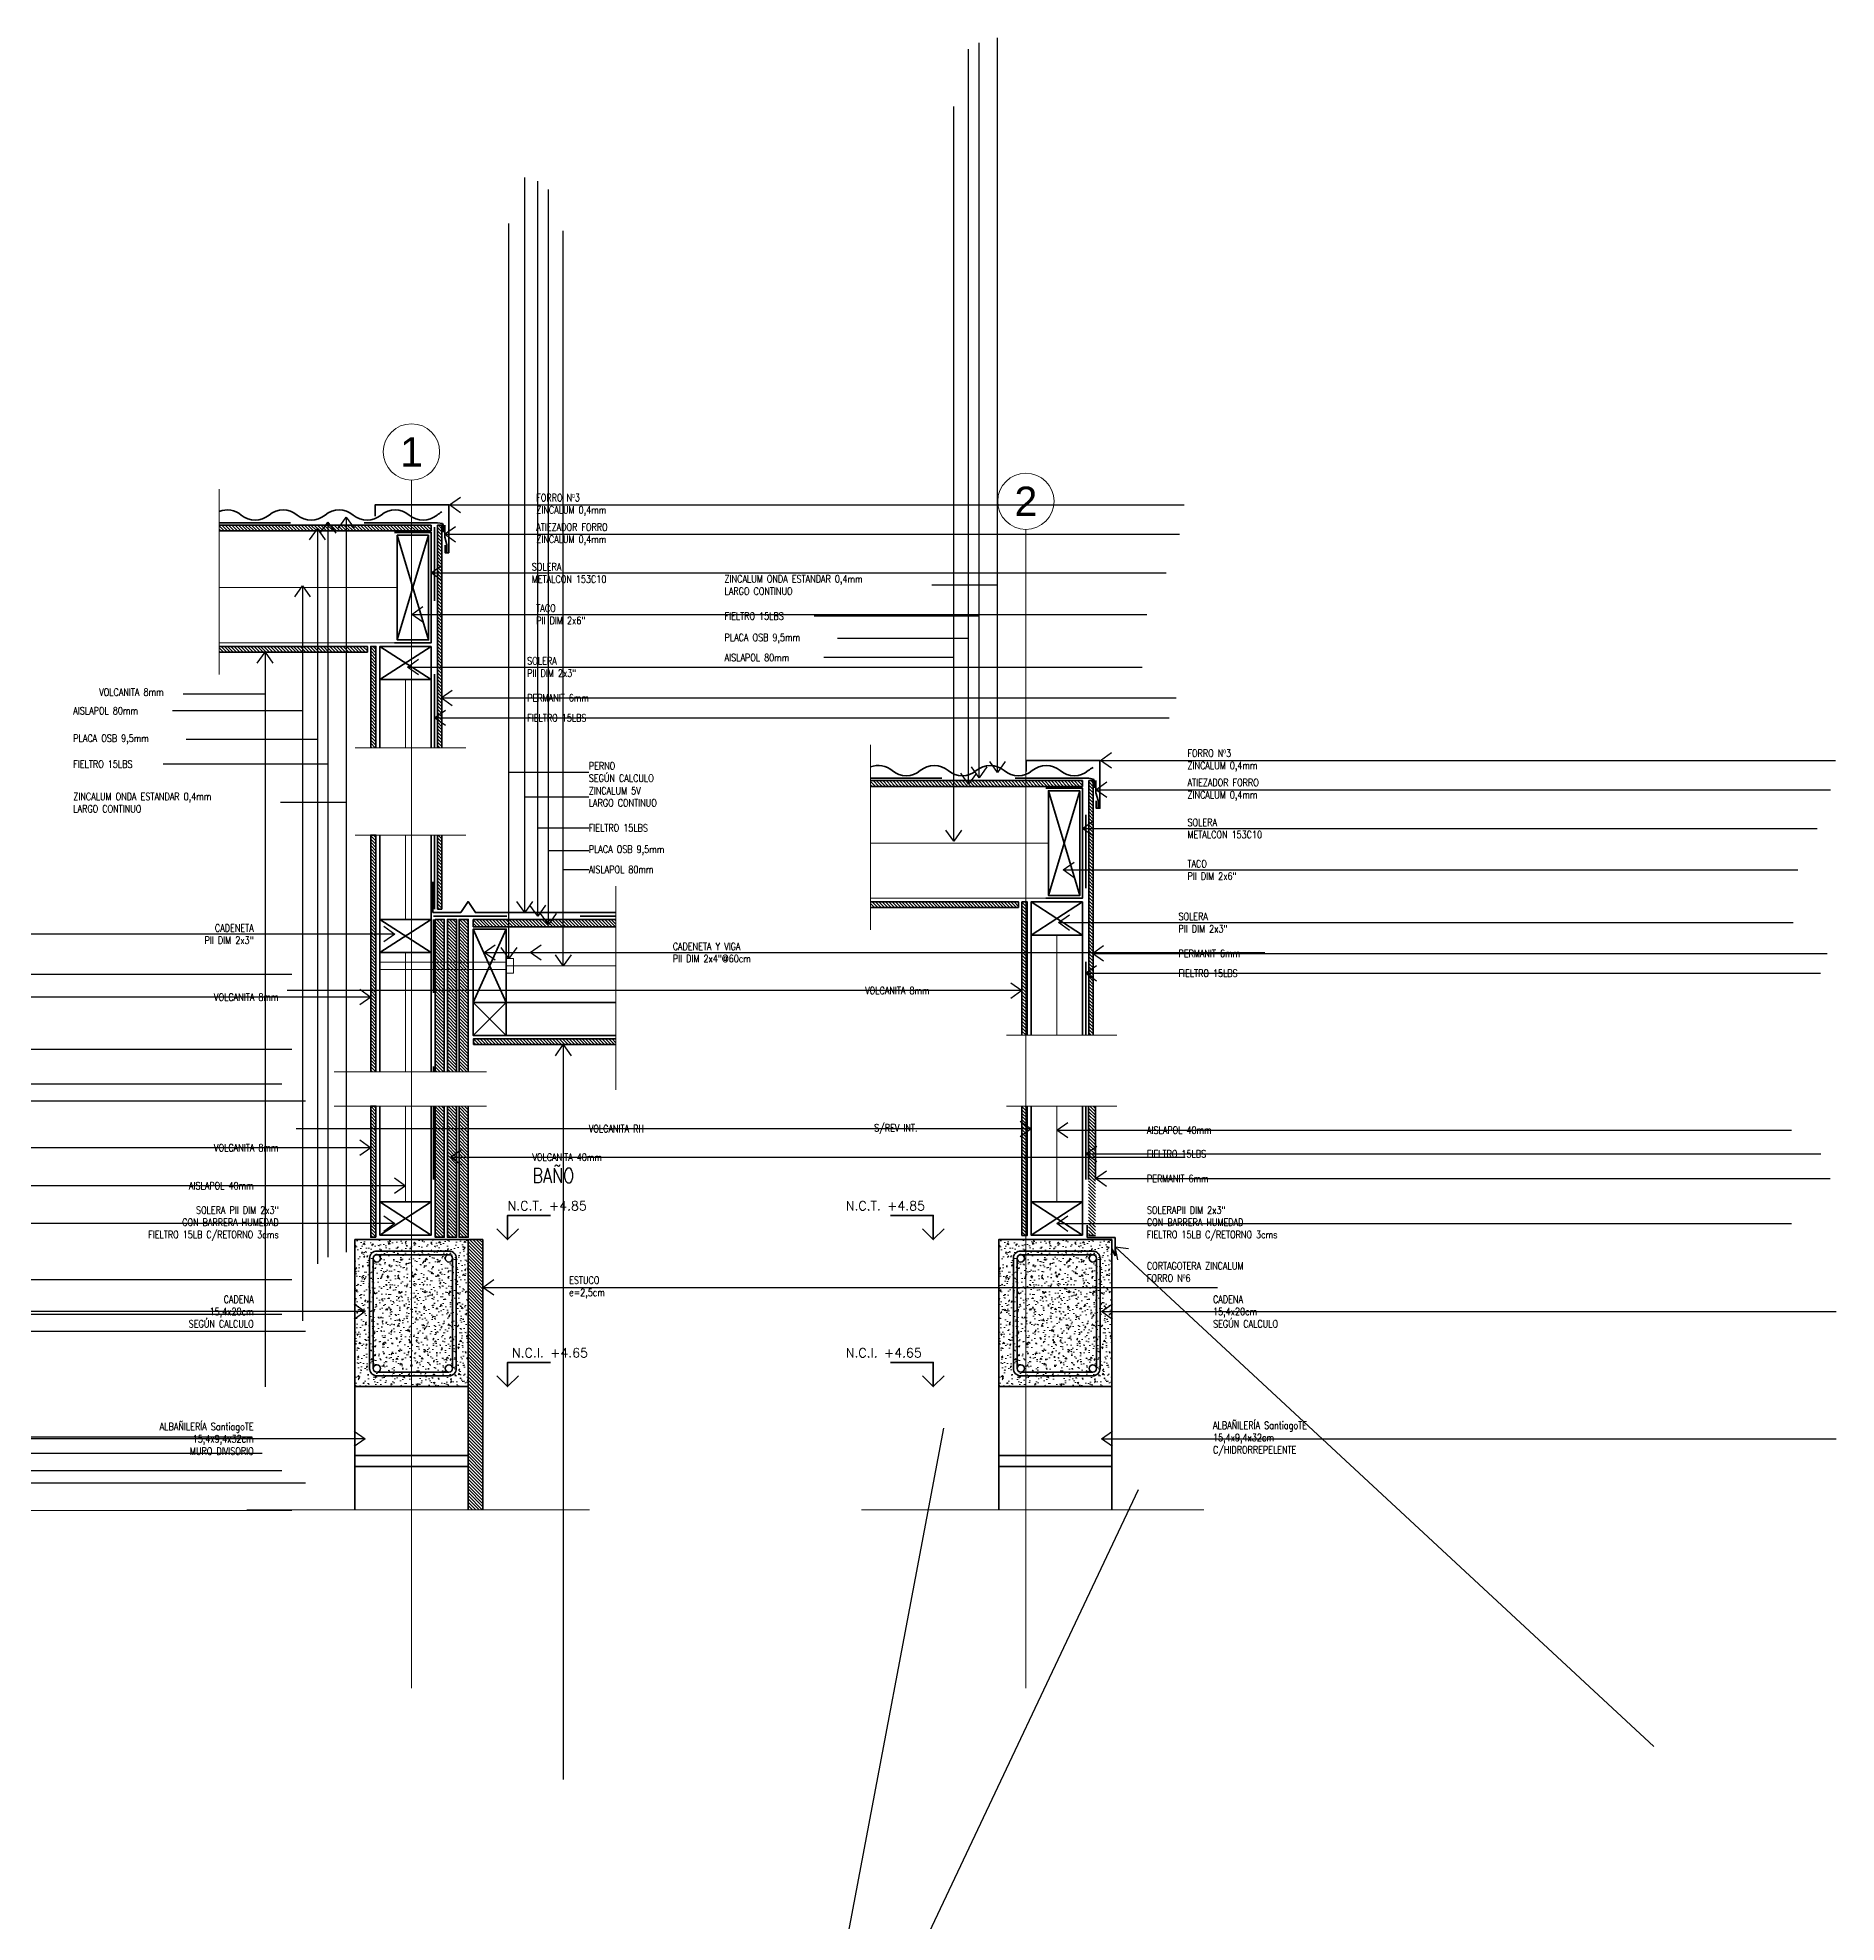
# Model space of a CAD drawing. Header units: metres. Extents: x 72 to 223, y -23 to 139.
# Drawn here: x 165.027 to 167.475, y 135.305 to 137.869 of the extents above; entities that cross this region are included whole.
import ezdxf
from ezdxf.enums import TextEntityAlignment as Align

# ---------------------------------------------------------------- set-up
doc = ezdxf.new("R2010")
doc.units = ezdxf.units.M
doc.header["$LTSCALE"] = 5
doc.header["$MEASUREMENT"] = 0
doc.linetypes.add('HIDDEN', pattern=[0.375, 0.25, -0.125])
doc.layers.get('0').update_dxf_attribs({"color": 30})
for name, color, linetype, lineweight in [('A-ANNO-NOTE', 7, 'Continuous', 35), ('A-ANNO-SYMB', 3, 'Continuous', 18), ('A-DETL-MBND', 3, 'Continuous', 18), ('A-DETL-PATT', 8, 'Continuous', 18), ('A-ELEV-MBE1', 7, 'Continuous', 35), ('A-FLOR-OVHD', 3, 'HIDDEN', 18), ('A-WALL-BATT', 8, 'BATTING', 18), ('A-WALL-FULL', 7, 'Continuous', 35), ('A-WALL-FULL-EXTR', 7, 'Continuous', 35)]:
    doc.layers.add(name, color=color, linetype=linetype, lineweight=lineweight)
doc.styles.add('E-ARIAL', font='arial.ttf')
doc.styles.add('E-ROMANS', font='romans.shx', dxfattribs={"width": 0.8})
doc.linetypes.add('BATTING', pattern='A,0.0001,-0.1,[134,ltypeshp.shx,S=0.1,R=0,X=-0.1,Y=0],-0.2,[134,ltypeshp.shx,S=0.1,R=180,X=0.1,Y=0],-0.1', length=0.4001)
doc.dimstyles.new('E-0005_TICK_18', dxfattribs={"dimscale": 0.001, "dimtxt": 9, "dimasz": 9, "dimexe": 4.5, "dimexo": 3, "dimgap": 4.5, "dimtad": 0, "dimdec": 0, "dimlfac": 1000, "dimzin": 0, "dimdsep": 46, "dimtxsty": 'E-ROMANS', "dimblk": 'OBLIQUE', "dimcen": 4.5, "dimclrd": 256, "dimclre": 256, "dimclrt": 256, "dimadec": 0, "dimazin": 0, "dimtfac": 1, "dimtdec": 0, "dimtmove": 1, "dimatfit": 3, "dimldrblk": 'OPEN90', "dimfxl": 1, "dimtfill": 1, "dimtolj": 1, "dimtzin": 0, "dimarcsym": 0})
pattern_1 = [(135, (-23.2835106, 74.993772), (-0.00224506403, -0.00224506403), [])]
pattern_2 = [(135, (-27.3366415, 104.6923694), (-0.00224506403, -0.00224506403), [])]
pattern_3 = [(135, (-27.451649, 104.6923694), (-0.00224506403, -0.00224506403), [])]
pattern_4 = [(135, (-23.168503, 74.993772), (-0.00224506403, -0.00224506403), [])]

# ---------------------------------------------------------------- blocks, each defined once
blk = doc.blocks.new('_Oblique')
at = {"color": 0, "linetype": 'ByBlock', "lineweight": -2}
blk.add_line((-0.5, -0.5), (0.5, 0.5), dxfattribs=at)
blk = doc.blocks.new('PIE DERECHO 2X3')
blk.add_lwpolyline([(-0.07, 0), (0, 0), (0, -0.045), (-0.07, -0.045), (-0.07, 0)])
at = {"color": 1}
for points in [[(0, 0), (-0.07, -0.045)], [(-0.07, 0), (0, -0.045)]]:
    blk.add_lwpolyline(points, dxfattribs=at)
blk = doc.blocks.new('TAG-EJE')
at = {"linetype": 'Continuous'}
blk.add_circle((0, 0), 0.383, dxfattribs=at)
at = {"style": 'E-ARIAL'}
blk.add_attdef('A', text='', height=0.4, dxfattribs=at).set_placement((0, 0), align=Align.MIDDLE_CENTER)
blk = doc.blocks.new('PIE DERECHO 2X2')
blk.add_lwpolyline([(-0.045, 0), (0, 0), (0, -0.045), (-0.045, -0.045), (-0.045, 0)])
at = {"color": 1}
for points in [[(-0.045, 0), (0, -0.045)], [(0, 0), (-0.045, -0.045)]]:
    blk.add_lwpolyline(points, dxfattribs=at)
blk = doc.blocks.new('NIVEL DS')
for points in [[(0, 0), (0, 0.0659), (0.1163, 0.0659)], [(0.0294, 0.0294), (0, 0), (-0.0294, 0.0294)]]:
    blk.add_lwpolyline(points)
at = {"style": 'E-ROMANS'}
blk.add_attdef('NIVEL', (0, 0.0794), '', height=0.025, dxfattribs=at)

msp = doc.modelspace()

# ---------------------------------------------------------------- hatches: boundary and pattern name
at = {"layer": 'A-DETL-PATT'}
h = msp.add_hatch(dxfattribs=at)
h.set_pattern_fill('LINE', color=256, scale=0.001, angle=135, style=0)
h.set_pattern_definition([(135, (-27.3366415, 104.4700166), (-0.00224506403, -0.00224506403), [])])
h.paths.add_polyline_path([(165.563, 137.2059), (165.2745, 137.2059), (165.2745, 137.1981), (165.563, 137.1981)])
h = msp.add_hatch(dxfattribs=at)
h.set_pattern_fill('LINE', color=256, scale=0.001, angle=135, style=0)
h.set_pattern_definition(pattern_4)
h.paths.add_polyline_path([(165.5775, 137.2059), (165.5715, 137.2059), (165.5715, 136.903), (165.5775, 136.903)])
h = msp.add_hatch(dxfattribs=at)
h.set_pattern_fill('LINE', color=256, scale=0.001, angle=135, style=0)
h.set_pattern_definition(pattern_1)
h.paths.add_polyline_path([(165.2745, 137.0409), (165.2745, 137.0332), (165.476, 137.0332), (165.476, 137.0409)])
h = msp.add_hatch(dxfattribs=at)
h.set_pattern_fill('LINE', color=256, scale=0.001, angle=135, style=0)
h.set_pattern_definition(pattern_1)
h.paths.add_polyline_path([(165.4806, 136.903), (165.4877, 136.903), (165.4877, 137.0409), (165.4806, 137.0409)])
h = msp.add_hatch(dxfattribs=at)
h.set_pattern_fill('LINE', color=256, scale=0.001, angle=135, style=0)
h.set_pattern_definition(pattern_3)
h.paths.add_polyline_path([(166.4492, 136.8582), (166.1607, 136.8582), (166.1607, 136.8504), (166.4492, 136.8504)])
h = msp.add_hatch(dxfattribs=at)
h.set_pattern_fill('LINE', color=256, scale=0.001, angle=135, style=0)
h.set_pattern_definition(pattern_3)
h.paths.add_polyline_path([(166.4637, 136.8582), (166.4577, 136.8582), (166.4577, 136.5118), (166.4637, 136.5118)])
h = msp.add_hatch(dxfattribs=at)
h.set_pattern_fill('LINE', color=256, scale=0.001, angle=135, style=0)
h.set_pattern_definition(pattern_1)
h.paths.add_polyline_path([(165.4806, 136.462), (165.4877, 136.462), (165.4877, 136.7841), (165.4806, 136.7841)])
h = msp.add_hatch(dxfattribs=at)
h.set_pattern_fill('LINE', color=256, scale=0.001, angle=135, style=0)
h.set_pattern_definition(pattern_4)
h.paths.add_polyline_path([(165.5775, 136.7841), (165.5715, 136.7841), (165.5715, 136.6833), (165.5775, 136.6833)])
h = msp.add_hatch(dxfattribs=at)
h.set_pattern_fill('LINE', color=256, scale=0.001, angle=135, style=0)
h.set_pattern_definition([(135, (-22.3972806, 74.6461226), (-0.00224506403, -0.00224506403), [])])
h.paths.add_polyline_path([(166.1607, 136.6932), (166.1607, 136.6855), (166.3623, 136.6855), (166.3623, 136.6932)])
h = msp.add_hatch(dxfattribs=at)
h.set_pattern_fill('LINE', color=256, scale=0.001, angle=135, style=0)
h.set_pattern_definition([(135, (-23.242304, 74.993772), (-0.00224506403, -0.00224506403), [])])
h.paths.add_polyline_path([(166.3668, 136.6932), (166.374, 136.6932), (166.374, 136.5118), (166.3668, 136.5118)])
h = msp.add_hatch(dxfattribs=at)
h.set_pattern_fill('LINE', color=256, scale=0.001, angle=135, style=0)
h.set_pattern_definition(pattern_2)
h.paths.add_polyline_path([(165.5807, 136.6693), (165.5683, 136.6693), (165.5683, 136.462), (165.5807, 136.462)])
h.paths.add_polyline_path([(165.5974, 136.6693), (165.5849, 136.6693), (165.5849, 136.462), (165.5974, 136.462)])
h.paths.add_polyline_path([(165.6134, 136.6693), (165.6009, 136.6693), (165.6009, 136.462), (165.6134, 136.462)])
h = msp.add_hatch(dxfattribs=at)
h.set_pattern_fill('LINE', color=256, scale=0.001, angle=135, style=0)
h.set_pattern_definition(pattern_2)
h.paths.add_polyline_path([(165.8142, 136.5067), (165.6203, 136.5067), (165.6203, 136.499), (165.8142, 136.499)])
h.paths.add_polyline_path([(165.8142, 136.6693), (165.62, 136.6693), (165.62, 136.6593), (165.8142, 136.6593)])
h = msp.add_hatch(dxfattribs=at)
h.set_pattern_fill('LINE', color=256, scale=0.001, angle=135, style=0)
h.set_pattern_definition(pattern_1)
h.paths.add_polyline_path([(165.4806, 136.237), (165.4877, 136.237), (165.4877, 136.4155), (165.4806, 136.4155)])
h = msp.add_hatch(dxfattribs=at)
h.set_pattern_fill('LINE', color=256, scale=0.001, angle=135, style=0)
h.set_pattern_definition(pattern_2)
h.paths.add_polyline_path([(165.5807, 136.4155), (165.5683, 136.4155), (165.5683, 136.237), (165.5807, 136.237)])
h.paths.add_polyline_path([(165.5974, 136.4155), (165.5849, 136.4155), (165.5849, 136.237), (165.5974, 136.237)])
h.paths.add_polyline_path([(165.6134, 136.4155), (165.6009, 136.4155), (165.6009, 136.237), (165.6134, 136.237)])
h = msp.add_hatch(dxfattribs=at)
h.set_pattern_fill('LINE', color=256, scale=0.001, angle=135, style=0)
h.set_pattern_definition([(135, (-23.2685554, 74.993772), (-0.00224506403, -0.00224506403), [])])
h.paths.add_polyline_path([(166.3668, 136.2394), (166.374, 136.2394), (166.374, 136.4155), (166.3668, 136.4155)])
h = msp.add_hatch(dxfattribs=at)
h.set_pattern_fill('LINE', color=256, scale=0.001, angle=135, style=0)
h.set_pattern_definition(pattern_1)
h.paths.add_polyline_path([(166.4668, 136.4155), (166.4574, 136.4155), (166.4574, 136.2394), (166.4668, 136.2394)])
h = msp.add_hatch(dxfattribs=at)
h.set_pattern_fill('AR-CONC', color=256, scale=0.0001, angle=135, style=0)
h.set_pattern_definition([(185, (-25.338057, 105.877596), (-0.0117553379, 0.014009465), [0.001905, -0.020955]), (130, (-25.338057, 105.877596), (-0.0110177007, -0.0160017889), [0.001524, -0.016764]), (235.451, (-25.339036, 105.878764), (-0.0227730237, -0.0019922158), [0.001619, -0.017809]), (181.1842, (-25.341649, 105.874004), (-0.0161953413, 0.0221410243), [0.0028575, -0.0314325]), (231.6356, (-25.342998, 105.87585), (-0.0342826432, -0.0007086144), [0.0024285, -0.0267135]), (126.184, (-25.34165, 105.874004), (-0.0342826385, -0.000708557), [0.002286, -0.025146]), (156, (-25.342547, 105.876698), (-0.0034895268, 0.0179520551), [0.001905, -0.020955]), (101, (-25.342547, 105.876698), (-0.0173941193, -0.0086539927), [0.001524, -0.016764]), (206.4514, (-25.342838, 105.878194), (-0.0208836456, 0.009298004), [0.001619, -0.017809]), (172.5, (-25.3380566, 105.8775965), (-0.00619734137, -0.0057605469), [0, -0.0165608, 0, -0.017018, 0, -0.0168275]), (142.5, (-25.338057, 105.8775965), (-0.01180870003, -0.00235897273), [0, -0.0097028, 0, -0.0161798, 0, -0.0064135]), (102.5, (-25.3340514, 105.873591), (-0.00918261956, 0.0099927863), [0, -0.00635, 0, -0.019812, 0, -0.026289]), (92.5, (-25.332255, 105.871795), (-0.0122722393, 0.00867639044), [0, -0.008255, 0, -0.0131572, 0, -0.018669])])
h.paths.add_polyline_path([(165.592, 136.2082, -1), (165.582, 136.2082, -0.414214), (165.587, 136.2132), (165.489, 136.2132, -0.414214), (165.494, 136.2082, -1), (165.484, 136.2082), (165.484, 136.0584, -1), (165.494, 136.0584, -0.414214), (165.489, 136.0534), (165.587, 136.0534, -0.414214), (165.582, 136.0584, -1), (165.592, 136.0584)], flags=0)
h.paths.add_polyline_path([(165.587, 136.2182), (165.489, 136.2182, 0.414214), (165.479, 136.2082), (165.479, 136.0584, 0.414214), (165.489, 136.0484), (165.587, 136.0484, 0.414214), (165.597, 136.0584), (165.597, 136.2082, 0.414214)], flags=16)
h.paths.add_polyline_path([(165.587, 136.2132, -0.414214), (165.592, 136.2082), (165.592, 136.0584, -0.414214), (165.587, 136.0534), (165.489, 136.0534, -0.414214), (165.484, 136.0584), (165.484, 136.2082, -0.414214), (165.489, 136.2132)], flags=0)
h.paths.add_polyline_path([(165.613, 136.2338), (165.459, 136.2338), (165.459, 136.0338), (165.613, 136.0338)])
h.paths.add_polyline_path([(165.587, 136.2182, -0.414214), (165.597, 136.2082), (165.597, 136.0584, -0.414214), (165.587, 136.0484), (165.489, 136.0484, -0.414214), (165.479, 136.0584), (165.479, 136.2082, -0.414214), (165.489, 136.2182)], flags=0)
h = msp.add_hatch(dxfattribs=at)
h.set_pattern_fill('LINE', color=256, scale=0.001, angle=135, style=0)
h.set_pattern_definition(pattern_2)
h.paths.add_polyline_path([(165.633, 136.2338), (165.613, 136.2338), (165.613, 136.0338), (165.613, 135.866), (165.633, 135.866)])
h = msp.add_hatch(dxfattribs=at)
h.set_pattern_fill('AR-CONC', color=256, scale=0.0001, angle=135, style=0)
h.set_pattern_definition([(185, (-24.461827, 105.877596), (-0.0117553379, 0.014009465), [0.001905, -0.020955]), (130, (-24.461827, 105.877596), (-0.0110177007, -0.0160017889), [0.001524, -0.016764]), (235.451, (-24.462806, 105.878764), (-0.0227730237, -0.0019922158), [0.001619, -0.017809]), (181.1842, (-24.465419, 105.874004), (-0.0161953413, 0.0221410243), [0.0028575, -0.0314325]), (231.6356, (-24.466768, 105.87585), (-0.0342826432, -0.0007086144), [0.0024285, -0.0267135]), (126.184, (-24.46542, 105.874004), (-0.0342826385, -0.000708557), [0.002286, -0.025146]), (156, (-24.466317, 105.876698), (-0.0034895268, 0.0179520551), [0.001905, -0.020955]), (101, (-24.466317, 105.876698), (-0.0173941193, -0.0086539927), [0.001524, -0.016764]), (206.4514, (-24.466608, 105.878194), (-0.0208836456, 0.009298004), [0.001619, -0.017809]), (172.5, (-24.4618266, 105.8775965), (-0.00619734137, -0.0057605469), [0, -0.0165608, 0, -0.017018, 0, -0.0168275]), (142.5, (-24.461827, 105.8775965), (-0.01180870003, -0.00235897273), [0, -0.0097028, 0, -0.0161798, 0, -0.0064135]), (102.5, (-24.4578214, 105.873591), (-0.00918261956, 0.0099927863), [0, -0.00635, 0, -0.019812, 0, -0.026289]), (92.5, (-24.456025, 105.871795), (-0.0122722393, 0.00867639044), [0, -0.008255, 0, -0.0131572, 0, -0.018669])])
h.paths.add_polyline_path([(166.4682, 136.2082, -1), (166.4582, 136.2082, -0.414214), (166.4632, 136.2132), (166.3652, 136.2132, -0.414214), (166.3702, 136.2082, -1), (166.3602, 136.2082), (166.3602, 136.0584, -1), (166.3702, 136.0584, -0.414214), (166.3652, 136.0534), (166.4632, 136.0534, -0.414214), (166.4582, 136.0584, -1), (166.4682, 136.0584)], flags=0)
h.paths.add_polyline_path([(166.4632, 136.2182), (166.3652, 136.2182, 0.414214), (166.3552, 136.2082), (166.3552, 136.0584, 0.414214), (166.3652, 136.0484), (166.4632, 136.0484, 0.414214), (166.4732, 136.0584), (166.4732, 136.2082, 0.414214)], flags=16)
h.paths.add_polyline_path([(166.4632, 136.2132, -0.414214), (166.4682, 136.2082), (166.4682, 136.0584, -0.414214), (166.4632, 136.0534), (166.3652, 136.0534, -0.414214), (166.3602, 136.0584), (166.3602, 136.2082, -0.414214), (166.3652, 136.2132)], flags=0)
h.paths.add_polyline_path([(166.4892, 136.2338), (166.3352, 136.2338), (166.3352, 136.0338), (166.4892, 136.0338)])
h.paths.add_polyline_path([(166.4632, 136.2182, -0.414214), (166.4732, 136.2082), (166.4732, 136.0584, -0.414214), (166.4632, 136.0484), (166.3652, 136.0484, -0.414214), (166.3552, 136.0584), (166.3552, 136.2082, -0.414214), (166.3652, 136.2182)], flags=0)

# ---------------------------------------------------------------- linework, layer by layer
at = {"layer": 'A-ANNO-SYMB'}
for points in [[(165.536, 137.2672), (165.536, 135.6236)], [(166.3722, 137.2), (166.3722, 135.6236)]]:
    msp.add_lwpolyline(points, dxfattribs=at)
at = {"layer": 'A-DETL-MBND'}
for p, q in [((165.513, 137.0459), (165.2745, 137.0459)), ((166.3992, 136.6982), (166.1607, 136.6982))]:
    msp.add_line(p, q, dxfattribs=at)
at = {"layer": 'A-ELEV-MBE1'}
for p, q in [((165.493, 136.903), (165.493, 136.9959)), ((165.563, 136.903), (165.563, 136.9959)), ((165.493, 136.6693), (165.493, 136.7841)), ((165.563, 136.6693), (165.563, 136.7841)), ((166.3792, 136.5118), (166.3792, 136.6482)), ((166.4492, 136.5118), (166.4492, 136.6482)), ((165.493, 136.6243), (165.493, 136.462)), ((165.563, 136.6243), (165.563, 136.462)), ((165.665, 136.5563), (165.8142, 136.5563)), ((165.665, 136.5113), (165.8142, 136.5113)), ((165.493, 136.4155), (165.493, 136.285)), ((165.563, 136.4155), (165.563, 136.285)), ((166.3792, 136.4155), (166.3792, 136.285)), ((166.4492, 136.4155), (166.4492, 136.285))]:
    msp.add_line(p, q, dxfattribs=at)
for points in [[(165.597, 136.2082), (165.597, 136.0584, -0.414214), (165.587, 136.0484), (165.489, 136.0484, -0.414214), (165.479, 136.0584), (165.479, 136.2082, -0.414214), (165.489, 136.2182), (165.587, 136.2182, -0.414214)], [(166.4732, 136.2082), (166.4732, 136.0584, -0.414214), (166.4632, 136.0484), (166.3652, 136.0484, -0.414214), (166.3552, 136.0584), (166.3552, 136.2082, -0.414214), (166.3652, 136.2182), (166.4632, 136.2182, -0.414214)], [(165.592, 136.2082), (165.592, 136.0584, -0.414214), (165.587, 136.0534), (165.489, 136.0534, -0.414214), (165.484, 136.0584), (165.484, 136.2082, -0.414214), (165.489, 136.2132), (165.587, 136.2132, -0.414214)], [(166.4682, 136.2082), (166.4682, 136.0584, -0.414214), (166.4632, 136.0534), (166.3652, 136.0534, -0.414214), (166.3602, 136.0584), (166.3602, 136.2082, -0.414214), (166.3652, 136.2132), (166.4632, 136.2132, -0.414214)]]:
    msp.add_lwpolyline(points, format="xyb", close=True, dxfattribs=at)
for centre in [(165.489, 136.2082), (165.587, 136.2082), (166.3652, 136.2082), (166.4632, 136.2082), (165.489, 136.0584), (165.587, 136.0584), (166.3652, 136.0584), (166.4632, 136.0584)]:
    msp.add_circle(centre, 0.005, dxfattribs=at)
at = {"layer": 'A-FLOR-OVHD'}
for p, q in [((165.4595, 136.903), (165.6099, 136.903)), ((165.4595, 136.7841), (165.6099, 136.7841)), ((165.675, 136.5963), (165.665, 136.5963)), ((166.3457, 136.5118), (166.4961, 136.5118))]:
    msp.add_line(p, q, dxfattribs=at)
for points in [[(165.2745, 137.2547), (165.2745, 137.0028)], [(166.1607, 136.9071), (166.1607, 136.6551)], [(165.8142, 136.7146), (165.8142, 136.4375)], [(165.665, 136.6113), (165.493, 136.6113)], [(165.665, 136.6013), (165.493, 136.6013)], [(165.665, 136.5963), (165.665, 136.6163), (165.675, 136.6163), (165.675, 136.5963)], [(165.431, 136.462), (165.6381, 136.462)], [(165.431, 136.4155), (165.6381, 136.4155)], [(166.3457, 136.4155), (166.4961, 136.4155)], [(165.3121, 135.866), (165.7781, 135.866)], [(166.1484, 135.866), (166.6143, 135.866)]]:
    msp.add_lwpolyline(points, dxfattribs=at)
at = {"layer": 'A-WALL-BATT', "ltscale": 0.018}
for p, q in [((165.5166, 137.1209), (165.2745, 137.1209)), ((165.528, 136.9959), (165.528, 136.903)), ((165.528, 136.7841), (165.528, 136.6693)), ((166.4028, 136.7732), (166.1607, 136.7732)), ((166.4142, 136.6482), (166.4142, 136.5118)), ((165.528, 136.6243), (165.528, 136.462)), ((165.665, 136.6063), (165.8142, 136.6063)), ((165.528, 136.4155), (165.528, 136.285)), ((166.4142, 136.4155), (166.4142, 136.285))]:
    msp.add_line(p, q, dxfattribs=at)
at = {"layer": 'A-WALL-FULL'}
for points in [[(165.4865, 137.2183), (165.4865, 137.2333), (165.5767, 137.2333), (165.5867, 137.2333), (165.5867, 137.1984), (165.5867, 137.1684), (165.5817, 137.1684), (165.5817, 137.1784)], [(165.513, 137.0459), (165.563, 137.0459), (165.563, 137.1959), (165.513, 137.1959)], [(165.5842, 137.1695), (165.5842, 137.179), (165.5812, 137.1894), (165.5812, 137.2059)], [(166.3727, 136.8706), (166.3727, 136.8856), (166.4629, 136.8856), (166.4729, 136.8856), (166.4729, 136.8507), (166.4729, 136.8207), (166.4679, 136.8207), (166.4679, 136.8307)], [(166.4704, 136.8219), (166.4704, 136.8314), (166.4675, 136.8418), (166.4675, 136.8582)], [(166.3992, 136.6982), (166.4492, 136.6982), (166.4492, 136.8482), (166.3992, 136.8482)], [(165.5651, 136.6787), (165.5651, 136.7205)], [(165.5651, 136.6787), (165.6031, 136.6787), (165.6131, 136.6937), (165.6231, 136.6787), (165.8142, 136.6787)]]:
    msp.add_lwpolyline(points, dxfattribs=at)
for points in [[(165.613, 136.2338), (165.459, 136.2338), (165.459, 136.0338), (165.613, 136.0338)], [(166.4892, 136.2338), (166.3352, 136.2338), (166.3352, 136.0338), (166.4892, 136.0338)]]:
    msp.add_lwpolyline(points, close=True, dxfattribs=at)
at = {"layer": 'A-WALL-FULL-EXTR', "linetype": 'HIDDEN', "ltscale": 0.05}
for p, q in [((165.5715, 137.2092), (165.2745, 137.2092)), ((166.4577, 136.8616), (166.1607, 136.8616)), ((165.5658, 136.6738), (165.8142, 136.6738)), ((165.5658, 136.6693), (165.5658, 136.462)), ((165.5658, 136.4155), (165.5658, 136.2338)), ((166.4539, 136.4155), (166.4539, 136.2394)), ((166.4574, 136.4155), (166.4574, 136.2394)), ((166.4668, 136.4155), (166.4668, 136.2394)), ((166.4668, 136.2394), (166.4574, 136.2394))]:
    msp.add_line(p, q, dxfattribs=at)
at = {"layer": 'A-WALL-FULL-EXTR'}
for p, q in [((165.563, 137.2059), (165.2745, 137.2059)), ((165.563, 137.1981), (165.2745, 137.1981)), ((165.563, 137.1981), (165.563, 137.2059)), ((165.5715, 137.2059), (165.5775, 137.2059)), ((165.5715, 137.2059), (165.5715, 136.903)), ((165.5775, 136.903), (165.5775, 137.2059)), ((165.476, 137.0332), (165.2745, 137.0332)), ((166.4492, 136.8582), (166.1607, 136.8582)), ((166.4492, 136.8504), (166.4492, 136.8582)), ((166.4577, 136.8582), (166.4637, 136.8582)), ((166.4577, 136.8582), (166.4577, 136.5118)), ((166.4637, 136.5118), (166.4637, 136.8582)), ((166.4492, 136.8504), (166.1607, 136.8504)), ((165.5715, 136.7841), (165.5715, 136.6833)), ((165.5775, 136.6833), (165.5775, 136.7841)), ((165.5775, 136.6833), (165.5715, 136.6833)), ((166.3623, 136.6855), (166.1607, 136.6855)), ((165.62, 136.6693), (165.8142, 136.6693)), ((165.62, 136.6593), (165.62, 136.6693)), ((165.62, 136.6593), (165.8142, 136.6593)), ((165.6203, 136.499), (165.8142, 136.499)), ((165.633, 136.2338), (165.613, 136.2338)), ((165.633, 135.866), (165.633, 136.2338)), ((165.459, 135.866), (165.459, 136.0338)), ((165.613, 135.866), (165.613, 136.0338)), ((166.3352, 135.866), (166.3352, 136.0338)), ((166.4892, 135.866), (166.4892, 136.0338)), ((165.613, 135.9398), (165.459, 135.9398)), ((166.4892, 135.9398), (166.3352, 135.9398)), ((165.613, 135.9248), (165.459, 135.9248)), ((166.4892, 135.9248), (166.3352, 135.9248))]:
    msp.add_line(p, q, dxfattribs=at)
for points in [[(165.2745, 137.2246, -0.274246), (165.3042, 137.2196, 0.366629), (165.3423, 137.2196, -0.366754), (165.3804, 137.2196, 0.366629), (165.4185, 137.2196, -0.366754), (165.4566, 137.2196, 0.366629), (165.4947, 137.2196, -0.366754), (165.5328, 137.2196, 0.366629), (165.5709, 137.2196, -0.066982), (165.5775, 137.2238)], [(166.1607, 136.8769, -0.274246), (166.1904, 136.8719, 0.366629), (166.2285, 136.8719, -0.366754), (166.2666, 136.8719, 0.366629), (166.3047, 136.8719, -0.366754), (166.3428, 136.8719, 0.366629), (166.3809, 136.8719, -0.366754), (166.419, 136.8719, 0.366629), (166.4571, 136.8719, -0.066982), (166.4637, 136.8761)]]:
    msp.add_lwpolyline(points, format="xyb", dxfattribs=at)
for points in [[(165.5594, 137.1921), (165.5594, 137.0496), (165.5166, 137.0496), (165.5166, 137.1921), (165.5594, 137.1921)], [(165.5166, 137.1921), (165.5594, 137.0496)], [(165.5166, 137.0496), (165.5594, 137.1921)], [(165.476, 137.0332), (165.476, 137.0409), (165.2745, 137.0409)], [(165.4877, 136.903), (165.4877, 137.0409), (165.4806, 137.0409), (165.4806, 136.903)], [(166.4456, 136.8445), (166.4456, 136.702), (166.4028, 136.702), (166.4028, 136.8445), (166.4456, 136.8445)], [(166.4028, 136.8445), (166.4456, 136.702)], [(166.4028, 136.702), (166.4456, 136.8445)], [(165.4877, 136.462), (165.4877, 136.7841), (165.4806, 136.7841), (165.4806, 136.462)], [(166.3623, 136.6855), (166.3623, 136.6932), (166.1607, 136.6932)], [(166.374, 136.5118), (166.374, 136.6932), (166.3668, 136.6932), (166.3668, 136.5118)], [(165.5683, 136.462), (165.5683, 136.6693), (165.5807, 136.6693), (165.5807, 136.462)], [(165.5849, 136.462), (165.5849, 136.6693), (165.5974, 136.6693), (165.5974, 136.462)], [(165.6009, 136.462), (165.6009, 136.6693), (165.6134, 136.6693), (165.6134, 136.462)], [(165.665, 136.5563), (165.665, 136.6563), (165.62, 136.6563), (165.62, 136.5563), (165.665, 136.5563)], [(165.665, 136.6563), (165.62, 136.5563)], [(165.62, 136.6563), (165.665, 136.5563)], [(165.6203, 136.499), (165.6203, 136.5067), (165.8142, 136.5067)], [(165.4877, 136.237), (165.4877, 136.4155), (165.4806, 136.4155), (165.4806, 136.237), (165.4877, 136.237)], [(165.5807, 136.4155), (165.5807, 136.237), (165.5683, 136.237), (165.5683, 136.4155)], [(165.5974, 136.4155), (165.5974, 136.237), (165.5849, 136.237), (165.5849, 136.4155)], [(165.6134, 136.4155), (165.6134, 136.237), (165.6009, 136.237), (165.6009, 136.4155)], [(166.374, 136.4155), (166.374, 136.2394), (166.3668, 136.2394), (166.3668, 136.4155)]]:
    msp.add_lwpolyline(points, dxfattribs=at)
at = {"layer": 'A-WALL-FULL-EXTR', "linetype": 'HIDDEN', "ltscale": 0.05}
for points in [[(165.5675, 136.903), (165.5675, 137.2059)], [(165.5715, 137.2092), (165.5781, 137.208), (165.5791, 137.2059), (165.5796, 137.2026), (165.5796, 137.1961)], [(166.4537, 136.5118), (166.4537, 136.8582)], [(166.4577, 136.8616), (166.4643, 136.8604), (166.4653, 136.8583), (166.4658, 136.8549), (166.4658, 136.8484)], [(165.5675, 136.6833), (165.5675, 136.7841)], [(166.4554, 136.2535), (166.4554, 136.2365), (166.4936, 136.2365), (166.4936, 136.2115), (166.4892, 136.2218)]]:
    msp.add_lwpolyline(points, dxfattribs=at)

# ---------------------------------------------------------------- block references
at = {"layer": 'A-ANNO-NOTE', "xscale": 0.5, "yscale": 0.5, "zscale": 0.5}
msp.add_blockref('NIVEL DS', (165.6669, 136.2338), dxfattribs=at).add_auto_attribs({'NIVEL': 'N.C.T. +4.85'})
at = {"layer": 'A-ANNO-NOTE'}
ref = msp.add_blockref('NIVEL DS', (166.2461, 136.2338), dxfattribs=dict(at, xscale=-0.5, yscale=0.5, zscale=0.5))
ref.add_attrib('NIVEL', 'N.C.T. +4.85', (166.1271, 136.2735), dxfattribs={"layer": '0', "height": 0.0125, "style": 'E-ROMANS'})
ref = msp.add_blockref('NIVEL DS', (165.6669, 136.0338), dxfattribs=dict(at, xscale=0.5, yscale=0.5, zscale=0.5))
ref.add_attrib('NIVEL', 'N.C.I. +4.65', (165.6728, 136.0735), dxfattribs={"layer": '0', "height": 0.0125, "style": 'E-ROMANS'})
ref = msp.add_blockref('NIVEL DS', (166.2461, 136.0338), dxfattribs=dict(at, xscale=-0.5, yscale=0.5, zscale=0.5))
ref.add_attrib('NIVEL', 'N.C.I. +4.65', (166.1271, 136.0735), dxfattribs={"layer": '0', "height": 0.0125, "style": 'E-ROMANS'})
at = {"layer": 'A-ANNO-SYMB', "xscale": 0.09999999999999432, "yscale": 0.09999999999999432, "zscale": 0.09999999999999432}
for p, values in [((165.536, 137.3055), {'A': '1'}), ((166.3722, 137.2383), {'A': '2'})]:
    msp.add_blockref('TAG-EJE', p, dxfattribs=at).add_auto_attribs(values)
at = {"layer": 'A-WALL-FULL-EXTR', "xscale": -1}
for p in [(165.493, 137.0409), (166.3792, 136.6932)]:
    msp.add_blockref('PIE DERECHO 2X3', p, dxfattribs=at)
at = {"layer": 'A-WALL-FULL-EXTR'}
for name, p in [('PIE DERECHO 2X3', (165.563, 136.6693)), ('PIE DERECHO 2X2', (165.665, 136.5563)), ('PIE DERECHO 2X3', (165.563, 136.285)), ('PIE DERECHO 2X3', (166.4492, 136.285))]:
    msp.add_blockref(name, p, dxfattribs=at)

# ---------------------------------------------------------------- texts
at = {"layer": 'A-ANNO-NOTE', "style": 'E-ROMANS'}
for s, insert, char_height, attachment_point in [('FORRO Nº3\\PZINCALUM 0,4mm', (165.7059, 137.2334), 0.01, 4), ('ATIEZADOR FORRO\\PZINCALUM 0,4mm', (165.7059, 137.1934), 0.01, 4), ('SOLERA\\PMETALCON 153C10', (165.6998, 137.1408), 0.01, 4), ('ZINCALUM ONDA ESTANDAR 0,4mm\\PLARGO CONTINUO', (165.9621, 137.1244), 0.01, 4), ('TACO\\PPII DIM 2x6"', (165.7059, 137.0844), 0.01, 4), ('FIELTRO 15LBS', (165.9621, 137.0822), 0.01, 4), ('PLACA OSB 9,5mm', (165.9621, 137.0516), 0.01, 4), ('SOLERA \\PPII DIM 2x3"', (165.6935, 137.0128), 0.01, 4), ('AISLAPOL 80mm', (165.9621, 137.0256), 0.01, 4), ('VOLCANITA 8mm', (165.1988, 136.9787), 0.01, 6), ('AISLAPOL 80mm', (165.0758, 136.9534), 0.01, 4), ('PERMANIT 6mm', (165.6935, 136.9708), 0.01, 4), ('FIELTRO 15LBS', (165.6935, 136.9437), 0.01, 4), ('PLACA OSB 9,5mm', (165.0758, 136.9143), 0.01, 4), ('FIELTRO 15LBS', (165.0758, 136.8808), 0.01, 4), ('PERNO\\PSEGÚN CALCULO', (165.7773, 136.8699), 0.01, 4), ('FORRO Nº3\\PZINCALUM 0,4mm', (166.5921, 136.8857), 0.01, 4), ('ATIEZADOR FORRO\\PZINCALUM 0,4mm', (166.5921, 136.8458), 0.01, 4), ('ZINCALUM ONDA ESTANDAR 0,4mm\\PLARGO CONTINUO', (165.0758, 136.8283), 0.01, 4), ('ZINCALUM 5V\\PLARGO CONTINUO', (165.7773, 136.8362), 0.01, 4), ('SOLERA\\PMETALCON 153C10', (166.5921, 136.7931), 0.01, 4), ('FIELTRO 15LBS', (165.7773, 136.7939), 0.01, 4), ('PLACA OSB 9,5mm', (165.7773, 136.7633), 0.01, 4), ('AISLAPOL 80mm', (165.7773, 136.7373), 0.01, 4), ('TACO\\PPII DIM 2x6"', (166.5921, 136.7368), 0.01, 4), ('SOLERA \\PPII DIM 2x3"', (166.5798, 136.6651), 0.01, 4), ('CADENETA\\PPII DIM 2x3"', (165.3213, 136.6494), 0.01, 6), ('CADENETA Y VIGA\\PPII DIM 2x4"@60cm', (165.8916, 136.6244), 0.01, 4), ('PERMANIT 6mm', (166.5798, 136.6232), 0.01, 4), ('FIELTRO 15LBS', (166.5798, 136.5961), 0.01, 4), ('VOLCANITA 8mm', (166.2412, 136.5725), 0.01, 6), ('VOLCANITA 8mm', (165.3551, 136.5637), 0.01, 6), ('VOLCANITA RH', (165.7773, 136.3847), 0.01, 4), ('S/REV INT.', (166.2247, 136.3843), 0.01, 6), ('AISLAPOL 40mm', (166.5369, 136.3827), 0.01, 4), ('VOLCANITA 8mm', (165.3551, 136.3588), 0.01, 6), ('VOLCANITA 40mm', (165.7006, 136.3458), 0.01, 4), ('FIELTRO 15LBS', (166.5369, 136.3503), 0.01, 4), ('BAÑO', (165.7006, 136.3208), 0.02, 4), ('PERMANIT 6mm', (166.5369, 136.3168), 0.01, 4), ('AISLAPOL 40mm', (165.3213, 136.3071), 0.01, 6), ('SOLERA PII DIM 2x3"\\PCON BARRERA HUMEDAD\\PFIELTRO 15LB C/RETORNO 3cms', (165.3553, 136.2556), 0.01, 6), ('CORTAGOTERA ZINCALUM\\PFORRO Nº6', (166.5369, 136.1896), 0.01, 4), ('ESTUCO\\Pe=2,5cm', (165.7506, 136.1687), 0.01, 4), ('CADENA\\P15,4x20cm\\PSEGÚN CALCULO', (165.3213, 136.1358), 0.01, 6), ('CADENA\\P15,4x20cm\\PSEGÚN CALCULO', (166.6269, 136.1358), 0.01, 4), ('ALBAÑILERÍA SantiagoTE\\P15,4x9,4x32cm\\PMURO DIVISORIO', (165.3213, 135.9627), 0.01, 6), ('ALBAÑILERÍA SantiagoTE\\P15,4x9,4x32cm\\PC/HIDRORREPELENTE', (166.6269, 135.9627), 0.01, 4)]:
    msp.add_mtext(s, dxfattribs=dict(at, insert=insert, char_height=char_height, attachment_point=attachment_point))
at = {"layer": 'A-ANNO-NOTE', "insert": (166.5369, 136.2556), "char_height": 0.01, "attachment_point": 4, "rotation": 0, "style": 'E-ROMANS'}
msp.add_mtext('SOLERAPII DIM 2x3"\\PCON BARRERA HUMEDAD\\PFIELTRO 15LB C/RETORNO 3cms', dxfattribs=at)

# ---------------------------------------------------------------- leaders
at = {"layer": 'A-ANNO-NOTE'}
for points in [[(166.3086, 136.8621), (166.3086, 137.0822), (166.0842, 137.0822)], [(166.3335, 136.8691), (166.3335, 137.1244), (166.2441, 137.1244)], [(166.2942, 136.8534), (166.2942, 137.0516), (166.1158, 137.0516)], [(166.2739, 136.7757), (166.2739, 137.0256), (166.097, 137.0256)], [(165.6901, 136.6787), (165.6901, 136.8362), (165.7773, 136.8362)], [(165.7079, 136.6738), (165.7079, 136.7939), (165.7773, 136.7939)], [(165.7223, 136.6625), (165.7223, 136.7633), (165.7773, 136.7633)], [(165.6687, 136.6163), (165.6687, 136.8699), (165.7773, 136.8699)], [(165.7426, 136.6063), (165.7426, 136.7373), (165.7773, 136.7373)], [(165.5877, 137.2334), (165.6613, 137.2334), (165.6998, 137.2334)], [(165.4473, 137.2168), (165.4473, 136.8283), (165.3579, 136.8283)], [(165.4224, 137.2098), (165.4224, 136.8808), (165.198, 136.8808)], [(165.408, 137.201), (165.408, 136.9143), (165.2296, 136.9143)], [(165.5811, 137.1934), (165.6613, 137.1934), (165.6998, 137.1934)], [(165.5629, 137.1408), (165.6613, 137.1408), (165.6998, 137.1408)], [(165.3877, 137.1233), (165.3877, 136.9534), (165.2107, 136.9534)], [(165.5367, 137.0844), (165.6613, 137.0844), (165.6998, 137.0844)], [(165.3367, 137.0332), (165.3367, 136.9759), (165.2252, 136.9759)], [(165.5304, 137.0128), (165.6404, 137.0128), (165.6816, 137.0128)], [(165.5766, 136.9708), (165.6404, 136.9708), (165.6816, 136.9708)], [(165.5673, 136.9437), (165.6404, 136.9437), (165.6816, 136.9437)], [(166.4739, 136.8857), (166.5475, 136.8857), (166.586, 136.8857)], [(166.4673, 136.8458), (166.5475, 136.8458), (166.586, 136.8458)], [(166.4491, 136.7931), (166.5475, 136.7931), (166.586, 136.7931)], [(166.4229, 136.7368), (166.5475, 136.7368), (166.586, 136.7368)], [(165.5133, 136.6494), (165.3615, 136.6494)], [(166.4166, 136.6651), (166.5267, 136.6651), (166.5678, 136.6651)], [(165.6348, 136.6244), (165.7515, 136.6244), (165.8515, 136.6244)], [(165.6975, 136.6244), (165.7515, 136.6244), (165.8515, 136.6244)], [(166.4628, 136.6232), (166.5267, 136.6232), (166.5678, 136.6232)], [(164.373, 136.5949), (164.494, 136.5949), (164.5351, 136.5949)], [(166.4535, 136.5961), (166.5267, 136.5961), (166.5678, 136.5961)], [(165.4806, 136.5637), (165.3785, 136.5637), (165.3615, 136.5637)], [(166.3667, 136.5725), (166.2646, 136.5725), (166.2476, 136.5725)], [(164.373, 136.4927), (164.494, 136.4927), (164.5351, 136.4927)], [(165.7426, 136.499), (165.7426, 136.3847), (165.7773, 136.3847)], [(164.3595, 136.4459), (164.494, 136.4459), (164.5351, 136.4459)], [(164.392, 136.4226), (164.494, 136.4226), (164.5351, 136.4226)], [(166.3792, 136.3843), (166.2344, 136.3843)], [(165.4806, 136.3588), (165.3785, 136.3588), (165.3615, 136.3588)], [(166.4142, 136.3827), (166.5307, 136.3827)], [(165.5891, 136.3458), (165.6945, 136.3458)], [(166.4539, 136.3503), (166.5307, 136.3503)], [(165.528, 136.3071), (165.3615, 136.3071)], [(166.4668, 136.3168), (166.5307, 136.3168)], [(165.5133, 136.2556), (165.3615, 136.2556)], [(166.4142, 136.2556), (166.5307, 136.2556)], [(166.4936, 136.224), (166.5307, 136.1896)], [(164.373, 136.1793), (164.494, 136.1793), (164.5351, 136.1793)], [(165.633, 136.1687), (165.7445, 136.1687)], [(164.3595, 136.1325), (164.494, 136.1325), (164.5351, 136.1325)], [(165.4731, 136.1358), (165.3275, 136.1358)], [(166.4751, 136.1358), (166.6207, 136.1358)], [(164.392, 136.1091), (164.494, 136.1091), (164.5351, 136.1091)], [(164.319, 135.9654), (164.494, 135.9654), (164.5351, 135.9654)], [(165.4731, 135.9627), (165.3275, 135.9627)], [(166.0749, 134.9945), (166.0958, 135.1051), (166.1735, 135.1051)], [(166.4751, 135.9627), (166.6207, 135.9627)], [(164.333, 135.9431), (164.494, 135.9431), (164.5351, 135.9431)], [(164.3595, 135.9195), (164.494, 135.9195), (164.5351, 135.9195)], [(164.392, 135.9027), (164.494, 135.9027), (164.5351, 135.9027)], [(166.0978, 134.9897), (166.1314, 135.0607), (166.1735, 135.0607)], [(164.373, 135.8648), (164.494, 135.8649), (164.5351, 135.8649)]]:
    msp.add_leader(points, dimstyle='E-0005_TICK_18', override={"dimscale": 0.01, "dimasz": 1.5, "dimtad": 0, "dimldrblk": 'Open90'}, dxfattribs=at)

doc.saveas('drawing.dxf')
